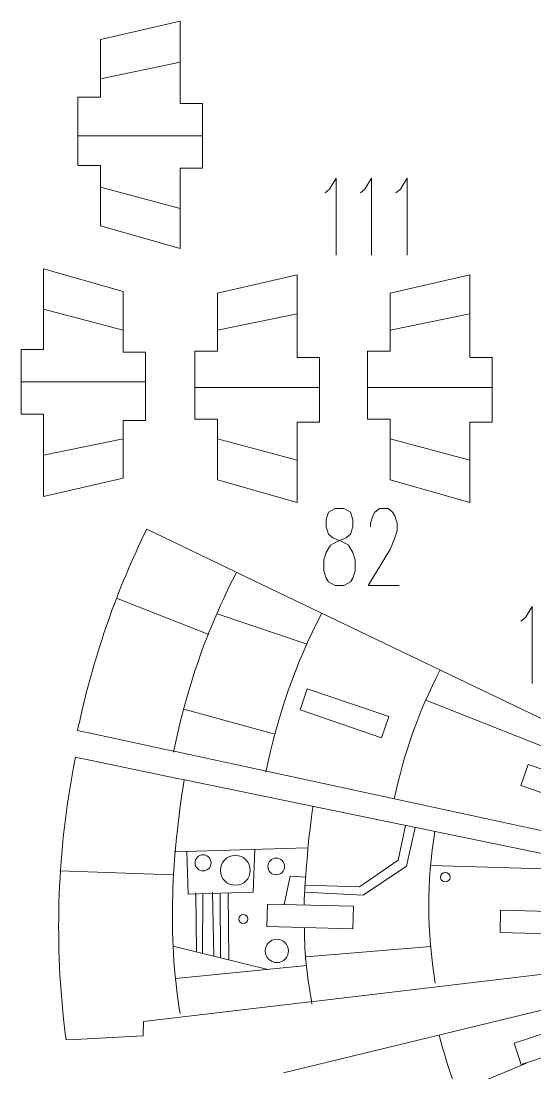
# Model space of a CAD drawing. Header units: millimetres. Extents: x -182 to 179, y -139 to 136.
# Drawn here: x -179.2 to -103.3, y -36.1 to 119.3 of the extents above; entities that cross this region are included whole.
import ezdxf

# ---------------------------------------------------------------- set-up
doc = ezdxf.new("R2010")
doc.units = ezdxf.units.MM
doc.header["$MEASUREMENT"] = 0
doc.layers.add('Layer 1', color=7, linetype='Continuous')

msp = doc.modelspace()

# ---------------------------------------------------------------- linework, layer by layer
at = {"layer": 'Layer 1', "color": 5, "lineweight": 9}
for centre, major_axis in [((-152.2903, -5.1012), (0, 1.1906)), ((-147.5278, -6.2036), (0, 2.2049)), ((-141.4864, -5.6304), (0, 1.2347)), ((-116.5271, -7.2178), (0, 0.7056)), ((-146.3371, -13.3915), (0, 0.6614)), ((-141.3982, -18.1099), (0, 1.7198))]:
    msp.add_ellipse(centre, major_axis=major_axis, ratio=1, dxfattribs=at)
at = {"layer": 'Layer 1', "lineweight": 9}
for points, knots in [([(-154.9548, 107.0903), (-154.9548, 107.0903), (-155.665, 107.0903), (-155.665, 107.0903), (-155.665, 107.0903), (-155.665, 107.0903), (-155.665, 119.2797), (-155.665, 119.2797), (-155.665, 119.2797), (-155.665, 119.2797), (-167.4412, 116.5756), (-167.4412, 116.5756), (-167.4412, 116.5756), (-167.4412, 116.5756), (-167.4412, 108.0386), (-167.4412, 108.0386), (-167.4412, 108.0386), (-167.4412, 108.0386), (-169.1023, 108.0386), (-169.1023, 108.0386)], [0, 0, 0, 0, 0.16666667, 0.16666667, 0.16666667, 0.16666667, 0.33333333, 0.33333333, 0.33333333, 0.33333333, 0.5, 0.5, 0.5, 0.5, 0.66666667, 0.66666667, 0.66666667, 0.66666667, 1, 1, 1, 1]), ([(-169.6645, 108.0386), (-169.6645, 108.0386), (-170.7635, 108.0386), (-170.7635, 108.0386), (-170.7635, 108.0386), (-170.7635, 108.0386), (-170.7635, 97.9558), (-170.7635, 97.9558), (-170.7635, 97.9558), (-170.7635, 97.9558), (-169.6645, 97.9558), (-169.6645, 97.9558)], [0, 0, 0, 0, 0.25, 0.25, 0.25, 0.25, 0.5, 0.5, 0.5, 0.5, 1, 1, 1, 1]), ([(-154.3926, 97.542), (-154.3926, 97.542), (-152.363, 97.542), (-152.363, 97.542), (-152.363, 97.542), (-152.363, 97.542), (-152.363, 107.0903), (-152.363, 107.0903), (-152.363, 107.0903), (-152.363, 107.0903), (-154.3926, 107.0903), (-154.3926, 107.0903)], [0, 0, 0, 0, 0.25, 0.25, 0.25, 0.25, 0.5, 0.5, 0.5, 0.5, 1, 1, 1, 1]), ([(-169.1023, 97.9558), (-169.1023, 97.9558), (-167.4412, 97.9558), (-167.4412, 97.9558), (-167.4412, 97.9558), (-167.4412, 97.9558), (-167.4412, 89.0044), (-167.4412, 89.0044), (-167.4412, 89.0044), (-167.4412, 89.0044), (-155.665, 85.6503), (-155.665, 85.6503), (-155.665, 85.6503), (-155.665, 85.6503), (-155.665, 97.542), (-155.665, 97.542), (-155.665, 97.542), (-155.665, 97.542), (-154.9548, 97.542), (-154.9548, 97.542)], [0, 0, 0, 0, 0.16666667, 0.16666667, 0.16666667, 0.16666667, 0.33333333, 0.33333333, 0.33333333, 0.33333333, 0.5, 0.5, 0.5, 0.5, 0.66666667, 0.66666667, 0.66666667, 0.66666667, 1, 1, 1, 1]), ([(-163.0906, 70.3523), (-163.0906, 70.3523), (-164.092, 70.3523), (-164.092, 70.3523), (-164.092, 70.3523), (-164.092, 70.3523), (-164.092, 79.3037), (-164.092, 79.3037), (-164.092, 79.3037), (-164.092, 79.3037), (-175.8682, 82.6578), (-175.8682, 82.6578), (-175.8682, 82.6578), (-175.8682, 82.6578), (-175.8682, 70.7661), (-175.8682, 70.7661), (-175.8682, 70.7661), (-175.8682, 70.7661), (-177.2381, 70.7661), (-177.2381, 70.7661)], [0, 0, 0, 0, 0.16666667, 0.16666667, 0.16666667, 0.16666667, 0.33333333, 0.33333333, 0.33333333, 0.33333333, 0.5, 0.5, 0.5, 0.5, 0.66666667, 0.66666667, 0.66666667, 0.66666667, 1, 1, 1, 1]), ([(-137.4055, 69.5762), (-137.4055, 69.5762), (-138.3968, 69.5762), (-138.3968, 69.5762), (-138.3968, 69.5762), (-138.3968, 69.5762), (-138.3968, 81.7656), (-138.3968, 81.7656), (-138.3968, 81.7656), (-138.3968, 81.7656), (-150.1729, 79.0615), (-150.1729, 79.0615), (-150.1729, 79.0615), (-150.1729, 79.0615), (-150.1729, 70.5245), (-150.1729, 70.5245), (-150.1729, 70.5245), (-150.1729, 70.5245), (-151.553, 70.5245), (-151.553, 70.5245)], [0, 0, 0, 0, 0.16666667, 0.16666667, 0.16666667, 0.16666667, 0.33333333, 0.33333333, 0.33333333, 0.33333333, 0.5, 0.5, 0.5, 0.5, 0.66666667, 0.66666667, 0.66666667, 0.66666667, 1, 1, 1, 1]), ([(-111.8021, 69.5762), (-111.8021, 69.5762), (-112.8909, 69.5762), (-112.8909, 69.5762), (-112.8909, 69.5762), (-112.8909, 69.5762), (-112.8909, 81.7656), (-112.8909, 81.7656), (-112.8909, 81.7656), (-112.8909, 81.7656), (-124.667, 79.0615), (-124.667, 79.0615), (-124.667, 79.0615), (-124.667, 79.0615), (-124.667, 70.5245), (-124.667, 70.5245), (-124.667, 70.5245), (-124.667, 70.5245), (-125.9496, 70.5245), (-125.9496, 70.5245)], [0, 0, 0, 0, 0.16666667, 0.16666667, 0.16666667, 0.16666667, 0.33333333, 0.33333333, 0.33333333, 0.33333333, 0.5, 0.5, 0.5, 0.5, 0.66666667, 0.66666667, 0.66666667, 0.66666667, 1, 1, 1, 1]), ([(-177.8003, 70.7661), (-177.8003, 70.7661), (-179.1702, 70.7661), (-179.1702, 70.7661), (-179.1702, 70.7661), (-179.1702, 70.7661), (-179.1702, 61.2178), (-179.1702, 61.2178), (-179.1702, 61.2178), (-179.1702, 61.2178), (-177.8003, 61.2178), (-177.8003, 61.2178)], [0, 0, 0, 0, 0.25, 0.25, 0.25, 0.25, 0.5, 0.5, 0.5, 0.5, 1, 1, 1, 1]), ([(-162.5284, 60.2695), (-162.5284, 60.2695), (-160.7697, 60.2695), (-160.7697, 60.2695), (-160.7697, 60.2695), (-160.7697, 60.2695), (-160.7697, 70.3523), (-160.7697, 70.3523), (-160.7697, 70.3523), (-160.7697, 70.3523), (-162.5284, 70.3523), (-162.5284, 70.3523)], [0, 0, 0, 0, 0.25, 0.25, 0.25, 0.25, 0.5, 0.5, 0.5, 0.5, 1, 1, 1, 1]), ([(-152.1152, 70.5245), (-152.1152, 70.5245), (-153.4953, 70.5245), (-153.4953, 70.5245), (-153.4953, 70.5245), (-153.4953, 70.5245), (-153.4953, 60.4416), (-153.4953, 60.4416), (-153.4953, 60.4416), (-153.4953, 60.4416), (-152.1152, 60.4416), (-152.1152, 60.4416)], [0, 0, 0, 0, 0.25, 0.25, 0.25, 0.25, 0.5, 0.5, 0.5, 0.5, 1, 1, 1, 1]), ([(-126.5118, 70.5245), (-126.5118, 70.5245), (-127.9894, 70.5245), (-127.9894, 70.5245), (-127.9894, 70.5245), (-127.9894, 70.5245), (-127.9894, 60.4416), (-127.9894, 60.4416), (-127.9894, 60.4416), (-127.9894, 60.4416), (-126.5118, 60.4416), (-126.5118, 60.4416)], [0, 0, 0, 0, 0.25, 0.25, 0.25, 0.25, 0.5, 0.5, 0.5, 0.5, 1, 1, 1, 1]), ([(-136.8433, 60.0278), (-136.8433, 60.0278), (-135.0948, 60.0278), (-135.0948, 60.0278), (-135.0948, 60.0278), (-135.0948, 60.0278), (-135.0948, 69.5762), (-135.0948, 69.5762), (-135.0948, 69.5762), (-135.0948, 69.5762), (-136.8433, 69.5762), (-136.8433, 69.5762)], [0, 0, 0, 0, 0.25, 0.25, 0.25, 0.25, 0.5, 0.5, 0.5, 0.5, 1, 1, 1, 1]), ([(-111.2399, 60.0278), (-111.2399, 60.0278), (-109.5889, 60.0278), (-109.5889, 60.0278), (-109.5889, 60.0278), (-109.5889, 60.0278), (-109.5889, 69.5762), (-109.5889, 69.5762), (-109.5889, 69.5762), (-109.5889, 69.5762), (-111.2399, 69.5762), (-111.2399, 69.5762)], [0, 0, 0, 0, 0.25, 0.25, 0.25, 0.25, 0.5, 0.5, 0.5, 0.5, 1, 1, 1, 1]), ([(-177.2381, 61.2178), (-177.2381, 61.2178), (-175.8682, 61.2178), (-175.8682, 61.2178), (-175.8682, 61.2178), (-175.8682, 61.2178), (-175.8682, 49.0284), (-175.8682, 49.0284), (-175.8682, 49.0284), (-175.8682, 49.0284), (-164.092, 51.7325), (-164.092, 51.7325), (-164.092, 51.7325), (-164.092, 51.7325), (-164.092, 60.2695), (-164.092, 60.2695), (-164.092, 60.2695), (-164.092, 60.2695), (-163.0906, 60.2695), (-163.0906, 60.2695)], [0, 0, 0, 0, 0.16666667, 0.16666667, 0.16666667, 0.16666667, 0.33333333, 0.33333333, 0.33333333, 0.33333333, 0.5, 0.5, 0.5, 0.5, 0.66666667, 0.66666667, 0.66666667, 0.66666667, 1, 1, 1, 1]), ([(-151.553, 60.4416), (-151.553, 60.4416), (-150.1729, 60.4416), (-150.1729, 60.4416), (-150.1729, 60.4416), (-150.1729, 60.4416), (-150.1729, 51.4902), (-150.1729, 51.4902), (-150.1729, 51.4902), (-150.1729, 51.4902), (-138.3968, 48.1362), (-138.3968, 48.1362), (-138.3968, 48.1362), (-138.3968, 48.1362), (-138.3968, 60.0278), (-138.3968, 60.0278), (-138.3968, 60.0278), (-138.3968, 60.0278), (-137.4055, 60.0278), (-137.4055, 60.0278)], [0, 0, 0, 0, 0.16666667, 0.16666667, 0.16666667, 0.16666667, 0.33333333, 0.33333333, 0.33333333, 0.33333333, 0.5, 0.5, 0.5, 0.5, 0.66666667, 0.66666667, 0.66666667, 0.66666667, 1, 1, 1, 1]), ([(-125.9496, 60.4416), (-125.9496, 60.4416), (-124.667, 60.4416), (-124.667, 60.4416), (-124.667, 60.4416), (-124.667, 60.4416), (-124.667, 51.4902), (-124.667, 51.4902), (-124.667, 51.4902), (-124.667, 51.4902), (-112.8909, 48.1362), (-112.8909, 48.1362), (-112.8909, 48.1362), (-112.8909, 48.1362), (-112.8909, 60.0278), (-112.8909, 60.0278), (-112.8909, 60.0278), (-112.8909, 60.0278), (-111.8021, 60.0278), (-111.8021, 60.0278)], [0, 0, 0, 0, 0.16666667, 0.16666667, 0.16666667, 0.16666667, 0.33333333, 0.33333333, 0.33333333, 0.33333333, 0.5, 0.5, 0.5, 0.5, 0.66666667, 0.66666667, 0.66666667, 0.66666667, 1, 1, 1, 1]), ([(-159.9863, 43.9111), (-159.9863, 43.9111), (-160.6206, 44.2156), (-160.6206, 44.2156), (-160.6206, 44.2156), (-164.9523, 35.3409), (-168.2347, 25.996), (-170.4039, 16.3666), (-170.4039, 16.3666), (-170.5468, 15.7315), (-170.6836, 15.1028), (-170.8169, 14.4656), (-170.8169, 14.4656), (-170.8169, 14.4656), (-169.7074, 14.2259), (-169.7074, 14.2259)], [0, 0, 0, 0, 0.2, 0.2, 0.2, 0.2, 0.4, 0.4, 0.4, 0.4, 0.6, 0.6, 0.6, 0.6, 1, 1, 1, 1]), ([(-125.9568, 13.3862), (-125.9568, 13.3862), (-137.9708, 17.5037), (-137.9708, 17.5037), (-137.9708, 17.5037), (-137.9708, 17.5037), (-136.9002, 20.6273), (-136.9002, 20.6273), (-136.9002, 20.6273), (-136.9002, 20.6273), (-124.8862, 16.5098), (-124.8862, 16.5098), (-124.8862, 16.5098), (-124.8862, 16.5098), (-125.9568, 13.3862), (-125.9568, 13.3862)], [0, 0, 0, 0, 0.2, 0.2, 0.2, 0.2, 0.4, 0.4, 0.4, 0.4, 0.6, 0.6, 0.6, 0.6, 1, 1, 1, 1]), ([(-170.4929, 10.3637), (-170.4929, 10.3637), (-171.1312, 10.4954), (-171.1312, 10.4954), (-171.1312, 10.4954), (-173.6527, -2.0688), (-174.2613, -14.9316), (-172.9415, -27.6637), (-172.9415, -27.6637), (-172.8156, -28.8675), (-172.6773, -30.0589), (-172.517, -31.2591), (-172.517, -31.2591), (-172.517, -31.2591), (-170.8751, -31.17), (-170.8751, -31.17)], [0, 0, 0, 0, 0.2, 0.2, 0.2, 0.2, 0.4, 0.4, 0.4, 0.4, 0.6, 0.6, 0.6, 0.6, 1, 1, 1, 1]), ([(-92.2939, 5.3395), (-92.2939, 5.3395), (-93.3645, 2.2159), (-93.3645, 2.2159), (-93.3645, 2.2159), (-93.3645, 2.2159), (-105.3785, 6.3335), (-105.3785, 6.3335), (-105.3785, 6.3335), (-105.3785, 6.3335), (-104.3079, 9.4571), (-104.3079, 9.4571), (-104.3079, 9.4571), (-104.3079, 9.4571), (-92.2939, 5.3395), (-92.2939, 5.3395)], [0, 0, 0, 0, 0.2, 0.2, 0.2, 0.2, 0.4, 0.4, 0.4, 0.4, 0.6, 0.6, 0.6, 0.6, 1, 1, 1, 1]), ([(-130.0762, -11.5075), (-130.0762, -11.5075), (-130.1629, -14.8224), (-130.1629, -14.8224), (-130.1629, -14.8224), (-130.1629, -14.8224), (-142.8701, -14.49), (-142.8701, -14.49), (-142.8701, -14.49), (-142.8701, -14.49), (-142.7834, -11.1751), (-142.7834, -11.1751), (-142.7834, -11.1751), (-142.7834, -11.1751), (-130.0762, -11.5075), (-130.0762, -11.5075)], [0, 0, 0, 0, 0.2, 0.2, 0.2, 0.2, 0.4, 0.4, 0.4, 0.4, 0.6, 0.6, 0.6, 0.6, 1, 1, 1, 1]), ([(-95.6271, -12.4088), (-95.6271, -12.4088), (-95.7138, -15.7237), (-95.7138, -15.7237), (-95.7138, -15.7237), (-95.7138, -15.7237), (-108.4407, -15.3907), (-108.4407, -15.3907), (-108.4407, -15.3907), (-108.4407, -15.3907), (-108.3539, -12.0758), (-108.3539, -12.0758), (-108.3539, -12.0758), (-108.3539, -12.0758), (-95.6271, -12.4088), (-95.6271, -12.4088)], [0, 0, 0, 0, 0.2, 0.2, 0.2, 0.2, 0.4, 0.4, 0.4, 0.4, 0.6, 0.6, 0.6, 0.6, 1, 1, 1, 1]), ([(-170.3137, -31.1396), (-170.3137, -31.1396), (-161.1269, -30.6413), (-161.1269, -30.6413), (-161.1269, -30.6413), (-161.1269, -30.6413), (-161.0718, -28.5346), (-161.0718, -28.5346), (-161.0718, -28.5346), (-161.0718, -28.5346), (-136.5516, -25.6308), (-136.5516, -25.6308)], [0, 0, 0, 0, 0.25, 0.25, 0.25, 0.25, 0.5, 0.5, 0.5, 0.5, 1, 1, 1, 1]), ([(-94.2922, -27.7723), (-94.2922, -27.7723), (-93.2541, -30.9373), (-93.2541, -30.9373), (-93.2541, -30.9373), (-93.2541, -30.9373), (-105.3308, -34.898), (-105.3308, -34.898), (-105.3308, -34.898), (-105.3308, -34.898), (-106.3689, -31.7328), (-106.3689, -31.7328), (-106.3689, -31.7328), (-106.3689, -31.7328), (-94.2922, -27.7723), (-94.2922, -27.7723)], [0, 0, 0, 0, 0.2, 0.2, 0.2, 0.2, 0.4, 0.4, 0.4, 0.4, 0.6, 0.6, 0.6, 0.6, 1, 1, 1, 1])]:
    msp.add_open_spline(points, degree=3, knots=knots, dxfattribs=at)
at = {"layer": 'Layer 1', "color": 5, "lineweight": 9}
for points in [[(-155.665, 113.185), (-155.665, 113.185), (-167.4412, 110.7625), (-167.4412, 110.7625)], [(-152.363, 102.3161), (-152.363, 102.3161), (-170.7635, 102.3161), (-170.7635, 102.3161)], [(-155.665, 91.5961), (-155.665, 91.5961), (-167.4412, 94.7111), (-167.4412, 94.7111)], [(-175.8682, 76.712), (-175.8682, 76.712), (-164.092, 73.597), (-164.092, 73.597)], [(-138.3968, 76.0065), (-138.3968, 76.0065), (-150.173, 73.584), (-150.173, 73.584)], [(-112.8909, 76.0065), (-112.8909, 76.0065), (-124.6671, 73.584), (-124.6671, 73.584)], [(-179.1702, 65.992), (-179.1702, 65.992), (-160.7697, 65.992), (-160.7697, 65.992)], [(-135.0948, 65.1376), (-135.0948, 65.1376), (-153.4953, 65.1376), (-153.4953, 65.1376)], [(-109.5889, 65.1376), (-109.5889, 65.1376), (-127.9894, 65.1376), (-127.9894, 65.1376)], [(-175.8682, 55.1231), (-175.8682, 55.1231), (-164.092, 57.5456), (-164.092, 57.5456)], [(-138.3968, 54.4176), (-138.3968, 54.4176), (-150.173, 57.5326), (-150.173, 57.5326)], [(-112.8909, 54.4176), (-112.8909, 54.4176), (-124.6671, 57.5326), (-124.6671, 57.5326)], [(-151.443, 28.6428), (-151.443, 28.6428), (-165.0545, 34.0251), (-165.0545, 34.0251)], [(-150.1906, 31.7012), (-150.1906, 31.7012), (-136.926, 27.2372), (-136.926, 27.2372)], [(-119.3973, 18.9192), (-119.3973, 18.9192), (-96.5044, 9.8805), (-96.5044, 9.8805)], [(-155.1187, 17.6139), (-155.1187, 17.6139), (-141.6742, 13.9022), (-141.6742, 13.9022)], [(-118.6693, -5.4856), (-118.6693, -5.4856), (-98.6188, -6.0682), (-98.6188, -6.0682)], [(-156.7481, -6.881), (-156.7481, -6.881), (-173.4495, -6.2705), (-173.4495, -6.2705)], [(-153.2481, -18.242), (-153.2481, -18.242), (-153.3642, -9.5319), (-153.3642, -9.5319)], [(-152.3059, -9.6201), (-152.3059, -9.6201), (-152.3554, -18.4632), (-152.3554, -18.4632)], [(-150.695, -18.8746), (-150.695, -18.8746), (-150.8948, -9.4437), (-150.8948, -9.4437)], [(-149.7376, -19.1118), (-149.7376, -19.1118), (-149.7483, -9.6201), (-149.7483, -9.6201)], [(-148.4941, -19.42), (-148.4941, -19.42), (-148.6017, -9.5319), (-148.6017, -9.5319)], [(-142.7533, -20.8423), (-142.7533, -20.8423), (-156.7219, -17.3813), (-156.7219, -17.3813)], [(-137.0651, -18.9892), (-137.0651, -18.9892), (-118.6654, -17.4619), (-118.6654, -17.4619)], [(-114.6711, -38.9241), (-114.6711, -38.9241), (-104.5194, -34.6756), (-104.5194, -34.6756)]]:
    msp.add_open_spline(points, degree=3, dxfattribs=at)
at = {"layer": 'Layer 1', "color": 1, "lineweight": 9}
for points in [[(-169.1023, 108.0386), (-169.1023, 108.0386), (-169.6645, 108.0386), (-169.6645, 108.0386)], [(-154.3926, 107.0903), (-154.3926, 107.0903), (-154.9548, 107.0903), (-154.9548, 107.0903)], [(-169.1023, 97.9558), (-169.1023, 97.9558), (-169.6645, 97.9558), (-169.6645, 97.9558)], [(-154.3926, 97.542), (-154.3926, 97.542), (-154.9548, 97.542), (-154.9548, 97.542)], [(-177.8003, 70.7661), (-177.8003, 70.7661), (-177.2381, 70.7661), (-177.2381, 70.7661)], [(-163.0906, 70.3523), (-163.0906, 70.3523), (-162.5284, 70.3523), (-162.5284, 70.3523)], [(-151.553, 70.5244), (-151.553, 70.5244), (-152.1152, 70.5244), (-152.1152, 70.5244)], [(-125.9496, 70.5244), (-125.9496, 70.5244), (-126.5118, 70.5244), (-126.5118, 70.5244)], [(-136.8433, 69.5761), (-136.8433, 69.5761), (-137.4055, 69.5761), (-137.4055, 69.5761)], [(-111.2399, 69.5761), (-111.2399, 69.5761), (-111.8021, 69.5761), (-111.8021, 69.5761)], [(-177.8003, 61.2178), (-177.8003, 61.2178), (-177.2381, 61.2178), (-177.2381, 61.2178)], [(-163.0906, 60.2695), (-163.0906, 60.2695), (-162.5284, 60.2695), (-162.5284, 60.2695)], [(-151.553, 60.4416), (-151.553, 60.4416), (-152.1152, 60.4416), (-152.1152, 60.4416)], [(-136.8433, 60.0278), (-136.8433, 60.0278), (-137.4055, 60.0278), (-137.4055, 60.0278)], [(-125.9496, 60.4416), (-125.9496, 60.4416), (-126.5118, 60.4416), (-126.5118, 60.4416)], [(-111.2399, 60.0278), (-111.2399, 60.0278), (-111.8021, 60.0278), (-111.8021, 60.0278)], [(-159.4795, 43.6678), (-159.4795, 43.6678), (-159.9863, 43.9112), (-159.9863, 43.9112)], [(-156.6794, 11.2344), (-154.5973, 20.9868), (-151.8922, 29.054), (-147.346, 37.8431)], [(-147.0926, 37.7214), (-147.0926, 37.7214), (-147.5994, 37.9648), (-147.5994, 37.9648)], [(-143.0477, 8.2791), (-141.2304, 16.8161), (-138.7482, 24.113), (-134.7718, 31.8069)], [(-124.0515, 4.3613), (-122.6021, 11.2083), (-120.4697, 17.2416), (-117.2859, 23.4128)], [(-169.1579, 14.1071), (-169.1579, 14.1071), (-169.7073, 14.2261), (-169.7073, 14.2261)], [(-156.3685, 11.3438), (-156.3685, 11.3438), (-156.9179, 11.4628), (-156.9179, 11.4628)], [(-169.9423, 10.2501), (-169.9423, 10.2501), (-170.4929, 10.3637), (-170.4929, 10.3637)], [(-155.688, -27.3552), (-157.6148, -15.5422), (-156.8753, -4.1987), (-155.0809, 7.1829)], [(-154.8056, 7.1261), (-154.8056, 7.1261), (-155.3562, 7.2397), (-155.3562, 7.2397)], [(-137.3703, -11.3167), (-137.2515, -7.4543), (-136.6566, -0.5172), (-136.058, 3.2569)], [(-118.0087, -22.8925), (-119.241, -15.1484), (-119.2705, -7.9117), (-118.0778, -0.4538)], [(-156.5525, -3.4483), (-156.5525, -3.4483), (-136.9764, -2.8967), (-136.9764, -2.8967)], [(-136.2112, -25.9778), (-136.9687, -21.287), (-137.2964, -19.2807), (-137.3226, -14.6352)], [(-156.3192, -22.1649), (-156.3192, -22.1649), (-136.9489, -20.2763), (-136.9489, -20.2763)], [(-135.9934, -25.5646), (-135.9934, -25.5646), (-136.5516, -25.6308), (-136.5516, -25.6308)], [(-112.3465, -44.1862), (-114.6115, -39.5634), (-116.1467, -35.6863), (-117.4074, -30.5476)], [(-170.3137, -31.1393), (-170.3137, -31.1393), (-170.8751, -31.1703), (-170.8751, -31.1703)]]:
    msp.add_open_spline(points, degree=3, dxfattribs=at)
for points, knots in [([(-134.2814, 93.8819), (-134.2814, 93.8819), (-133.6235, 94.4356), (-133.6235, 94.4356), (-133.6235, 94.4356), (-133.6235, 94.4356), (-132.6415, 96.0641), (-132.6415, 96.0641), (-132.6415, 96.0641), (-132.6415, 96.0641), (-132.6415, 84.6646), (-132.6415, 84.6646)], [0, 0, 0, 0, 0.25, 0.25, 0.25, 0.25, 0.5, 0.5, 0.5, 0.5, 1, 1, 1, 1]), ([(-129.0475, 93.8819), (-129.0475, 93.8819), (-128.3896, 94.4356), (-128.3896, 94.4356), (-128.3896, 94.4356), (-128.3896, 94.4356), (-127.4077, 96.0641), (-127.4077, 96.0641), (-127.4077, 96.0641), (-127.4077, 96.0641), (-127.4077, 84.6646), (-127.4077, 84.6646)], [0, 0, 0, 0, 0.25, 0.25, 0.25, 0.25, 0.5, 0.5, 0.5, 0.5, 1, 1, 1, 1]), ([(-123.8038, 93.8819), (-123.8038, 93.8819), (-123.1557, 94.4356), (-123.1557, 94.4356), (-123.1557, 94.4356), (-123.1557, 94.4356), (-122.1737, 96.0641), (-122.1737, 96.0641), (-122.1737, 96.0641), (-122.1737, 96.0641), (-122.1737, 84.6646), (-122.1737, 84.6646)], [0, 0, 0, 0, 0.25, 0.25, 0.25, 0.25, 0.5, 0.5, 0.5, 0.5, 1, 1, 1, 1]), ([(-132.8007, 47.2703), (-132.8007, 47.2703), (-133.7827, 46.7329), (-133.7827, 46.7329), (-133.7827, 46.7329), (-133.7827, 46.7329), (-134.1166, 45.6418), (-134.1166, 45.6418), (-134.1166, 45.6418), (-134.1166, 45.6418), (-134.1166, 44.5507), (-134.1166, 44.5507), (-134.1166, 44.5507), (-134.1166, 44.5507), (-133.7827, 43.4759), (-133.7827, 43.4759), (-133.7827, 43.4759), (-133.7827, 43.4759), (-133.1345, 42.9222), (-133.1345, 42.9222), (-133.1345, 42.9222), (-133.1345, 42.9222), (-131.8187, 42.3848), (-131.8187, 42.3848), (-131.8187, 42.3848), (-131.8187, 42.3848), (-130.8368, 41.8474), (-130.8368, 41.8474), (-130.8368, 41.8474), (-130.8368, 41.8474), (-130.1887, 40.7563), (-130.1887, 40.7563), (-130.1887, 40.7563), (-130.1887, 40.7563), (-129.8548, 39.6652), (-129.8548, 39.6652), (-129.8548, 39.6652), (-129.8548, 39.6652), (-129.8548, 38.0367), (-129.8548, 38.0367), (-129.8548, 38.0367), (-129.8548, 38.0367), (-130.1887, 36.9619), (-130.1887, 36.9619), (-130.1887, 36.9619), (-130.1887, 36.9619), (-130.5127, 36.4082), (-130.5127, 36.4082), (-130.5127, 36.4082), (-130.5127, 36.4082), (-131.4947, 35.8708), (-131.4947, 35.8708), (-131.4947, 35.8708), (-131.4947, 35.8708), (-132.8007, 35.8708), (-132.8007, 35.8708), (-132.8007, 35.8708), (-132.8007, 35.8708), (-133.7827, 36.4082), (-133.7827, 36.4082), (-133.7827, 36.4082), (-133.7827, 36.4082), (-134.1166, 36.9619), (-134.1166, 36.9619), (-134.1166, 36.9619), (-134.1166, 36.9619), (-134.4406, 38.0367), (-134.4406, 38.0367), (-134.4406, 38.0367), (-134.4406, 38.0367), (-134.4406, 39.6652), (-134.4406, 39.6652), (-134.4406, 39.6652), (-134.4406, 39.6652), (-134.1166, 40.7563), (-134.1166, 40.7563), (-134.1166, 40.7563), (-134.1166, 40.7563), (-133.4586, 41.8474), (-133.4586, 41.8474), (-133.4586, 41.8474), (-133.4586, 41.8474), (-132.4767, 42.3848), (-132.4767, 42.3848), (-132.4767, 42.3848), (-132.4767, 42.3848), (-131.1707, 42.9222), (-131.1707, 42.9222), (-131.1707, 42.9222), (-131.1707, 42.9222), (-130.5127, 43.4759), (-130.5127, 43.4759), (-130.5127, 43.4759), (-130.5127, 43.4759), (-130.1887, 44.5507), (-130.1887, 44.5507), (-130.1887, 44.5507), (-130.1887, 44.5507), (-130.1887, 45.6418), (-130.1887, 45.6418), (-130.1887, 45.6418), (-130.1887, 45.6418), (-130.5127, 46.7329), (-130.5127, 46.7329), (-130.5127, 46.7329), (-130.5127, 46.7329), (-131.4947, 47.2703), (-131.4947, 47.2703), (-131.4947, 47.2703), (-131.4947, 47.2703), (-132.8007, 47.2703), (-132.8007, 47.2703)], [0, 0, 0, 0, 0.03448276, 0.03448276, 0.03448276, 0.03448276, 0.06896552, 0.06896552, 0.06896552, 0.06896552, 0.10344828, 0.10344828, 0.10344828, 0.10344828, 0.13793103, 0.13793103, 0.13793103, 0.13793103, 0.17241379, 0.17241379, 0.17241379, 0.17241379, 0.20689655, 0.20689655, 0.20689655, 0.20689655, 0.24137931, 0.24137931, 0.24137931, 0.24137931, 0.27586207, 0.27586207, 0.27586207, 0.27586207, 0.31034483, 0.31034483, 0.31034483, 0.31034483, 0.34482759, 0.34482759, 0.34482759, 0.34482759, 0.37931034, 0.37931034, 0.37931034, 0.37931034, 0.4137931, 0.4137931, 0.4137931, 0.4137931, 0.44827586, 0.44827586, 0.44827586, 0.44827586, 0.48275862, 0.48275862, 0.48275862, 0.48275862, 0.51724138, 0.51724138, 0.51724138, 0.51724138, 0.55172414, 0.55172414, 0.55172414, 0.55172414, 0.5862069, 0.5862069, 0.5862069, 0.5862069, 0.62068966, 0.62068966, 0.62068966, 0.62068966, 0.65517241, 0.65517241, 0.65517241, 0.65517241, 0.68965517, 0.68965517, 0.68965517, 0.68965517, 0.72413793, 0.72413793, 0.72413793, 0.72413793, 0.75862069, 0.75862069, 0.75862069, 0.75862069, 0.79310345, 0.79310345, 0.79310345, 0.79310345, 0.82758621, 0.82758621, 0.82758621, 0.82758621, 0.86206897, 0.86206897, 0.86206897, 0.86206897, 0.89655172, 0.89655172, 0.89655172, 0.89655172, 0.93103448, 0.93103448, 0.93103448, 0.93103448, 1, 1, 1, 1]), ([(-127.5668, 44.5507), (-127.5668, 44.5507), (-127.5668, 45.1044), (-127.5668, 45.1044), (-127.5668, 45.1044), (-127.5668, 45.1044), (-127.2428, 46.1792), (-127.2428, 46.1792), (-127.2428, 46.1792), (-127.2428, 46.1792), (-126.9089, 46.7329), (-126.9089, 46.7329), (-126.9089, 46.7329), (-126.9089, 46.7329), (-126.2608, 47.2703), (-126.2608, 47.2703), (-126.2608, 47.2703), (-126.2608, 47.2703), (-124.945, 47.2703), (-124.945, 47.2703), (-124.945, 47.2703), (-124.945, 47.2703), (-124.2969, 46.7329), (-124.2969, 46.7329), (-124.2969, 46.7329), (-124.2969, 46.7329), (-123.963, 46.1792), (-123.963, 46.1792), (-123.963, 46.1792), (-123.963, 46.1792), (-123.6389, 45.1044), (-123.6389, 45.1044), (-123.6389, 45.1044), (-123.6389, 45.1044), (-123.6389, 44.0133), (-123.6389, 44.0133), (-123.6389, 44.0133), (-123.6389, 44.0133), (-123.963, 42.9222), (-123.963, 42.9222), (-123.963, 42.9222), (-123.963, 42.9222), (-124.6209, 41.2937), (-124.6209, 41.2937), (-124.6209, 41.2937), (-124.6209, 41.2937), (-127.8909, 35.8708), (-127.8909, 35.8708), (-127.8909, 35.8708), (-127.8909, 35.8708), (-123.3149, 35.8708), (-123.3149, 35.8708)], [0, 0, 0, 0, 0.07142857, 0.07142857, 0.07142857, 0.07142857, 0.14285714, 0.14285714, 0.14285714, 0.14285714, 0.21428571, 0.21428571, 0.21428571, 0.21428571, 0.28571429, 0.28571429, 0.28571429, 0.28571429, 0.35714286, 0.35714286, 0.35714286, 0.35714286, 0.42857143, 0.42857143, 0.42857143, 0.42857143, 0.5, 0.5, 0.5, 0.5, 0.57142857, 0.57142857, 0.57142857, 0.57142857, 0.64285714, 0.64285714, 0.64285714, 0.64285714, 0.71428571, 0.71428571, 0.71428571, 0.71428571, 0.78571429, 0.78571429, 0.78571429, 0.78571429, 0.85714286, 0.85714286, 0.85714286, 0.85714286, 1, 1, 1, 1]), ([(-105.354, 30.6159), (-105.354, 30.6159), (-104.6961, 31.1696), (-104.6961, 31.1696), (-104.6961, 31.1696), (-104.6961, 31.1696), (-103.7141, 32.7981), (-103.7141, 32.7981), (-103.7141, 32.7981), (-103.7141, 32.7981), (-103.7141, 21.3986), (-103.7141, 21.3986)], [0, 0, 0, 0, 0.25, 0.25, 0.25, 0.25, 0.5, 0.5, 0.5, 0.5, 1, 1, 1, 1]), ([(-120.983, 0.1457), (-120.983, 0.1457), (-122.2311, -5.5632), (-122.2311, -5.5632), (-122.2311, -5.5632), (-122.2311, -5.5632), (-128.6693, -9.8847), (-128.6693, -9.8847), (-128.6693, -9.8847), (-128.6693, -9.8847), (-137.2879, -9.4212), (-137.2879, -9.4212)], [0, 0, 0, 0, 0.25, 0.25, 0.25, 0.25, 0.5, 0.5, 0.5, 0.5, 1, 1, 1, 1]), ([(-137.2266, -8.3688), (-137.2266, -8.3688), (-129.1984, -8.65), (-129.1984, -8.65), (-129.1984, -8.65), (-129.1984, -8.65), (-123.4658, -4.6812), (-123.4658, -4.6812), (-123.4658, -4.6812), (-123.4658, -4.6812), (-122.4088, 0.44), (-122.4088, 0.44)], [0, 0, 0, 0, 0.25, 0.25, 0.25, 0.25, 0.5, 0.5, 0.5, 0.5, 1, 1, 1, 1])]:
    msp.add_open_spline(points, degree=3, knots=knots, dxfattribs=at)
at = {"layer": 'Layer 1', "lineweight": 9}
for points in [[(-147.5994, 37.9648), (-147.5994, 37.9648), (-159.4795, 43.6678), (-159.4795, 43.6678)], [(-90.6758, 10.6385), (-90.6758, 10.6385), (-147.0926, 37.7214), (-147.0926, 37.7214)], [(-169.1578, 14.1071), (-169.1578, 14.1071), (-156.918, 11.4626), (-156.918, 11.4626)], [(-156.3684, 11.3438), (-156.3684, 11.3438), (-94.4403, -2.0365), (-94.4403, -2.0365)], [(-155.3562, 7.2397), (-155.3562, 7.2397), (-169.9423, 10.25), (-169.9423, 10.25)], [(-84.3383, -7.417), (-84.3383, -7.417), (-154.8056, 7.1261), (-154.8056, 7.1261)], [(-135.9934, -25.5647), (-135.9934, -25.5647), (-84.2527, -19.4372), (-84.2527, -19.4372)], [(-98.2234, -25.8917), (-98.2234, -25.8917), (-140.436, -36.1363), (-140.436, -36.1363)], [(-80.5413, -32.0681), (-80.5413, -32.0681), (-128.5643, -64.418), (-128.5643, -64.418)], [(-146.3679, -60.1851), (-146.3679, -60.1851), (-94.6043, -35.5348), (-94.6043, -35.5348)]]:
    msp.add_open_spline(points, degree=3, dxfattribs=at)
at = {"layer": 'Layer 1', "color": 5, "lineweight": 9}
for points, knots in [([(-144.6399, -3.1127), (-144.6399, -3.1127), (-144.8976, -9.4437), (-144.8976, -9.4437), (-144.8976, -9.4437), (-144.8976, -9.4437), (-154.5108, -9.7082), (-154.5108, -9.7082), (-154.5108, -9.7082), (-154.5108, -9.7082), (-154.6886, -3.3958), (-154.6886, -3.3958)], [0, 0, 0, 0, 0.25, 0.25, 0.25, 0.25, 0.5, 0.5, 0.5, 0.5, 1, 1, 1, 1]), ([(-140.3099, -11.2399), (-140.3099, -11.2399), (-139.4295, -7.0624), (-139.4295, -7.0624), (-139.4295, -7.0624), (-139.4295, -7.0624), (-137.1506, -7.2221), (-137.1506, -7.2221)], [0, 0, 0, 0, 0.33333333, 0.33333333, 0.33333333, 0.33333333, 1, 1, 1, 1])]:
    msp.add_open_spline(points, degree=3, knots=knots, dxfattribs=at)

doc.saveas('drawing.dxf')
